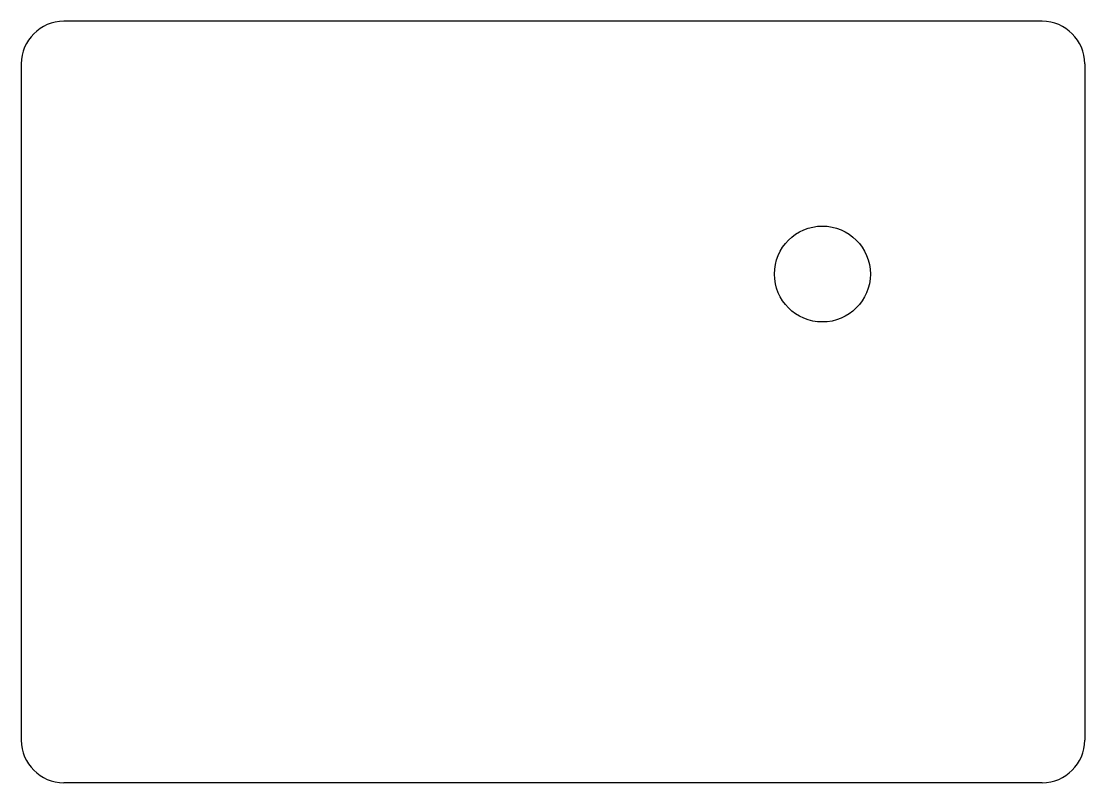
# Model space of a CAD drawing. Extents: x -24.9 to 24.9, y -17.9 to 17.9.
import ezdxf

# ---------------------------------------------------------------- set-up
doc = ezdxf.new("R2010")
doc.units = 0
doc.layers.add('MODELSKETCH_VISIBLE', color=7, linetype='CONTINUOUS')

msp = doc.modelspace()

# ---------------------------------------------------------------- linework, layer by layer
at = {"layer": 'MODELSKETCH_VISIBLE'}
for p, q in [((22.95, 17.865), (-22.95, 17.865)), ((-24.95, 15.865), (-24.95, -15.865)), ((24.95, 15.865), (24.95, -15.865)), ((22.95, -17.865), (-22.95, -17.865))]:
    msp.add_line(p, q, dxfattribs=at)
msp.add_circle((12.64, 6.005), 2.25, dxfattribs=at)
for centre, start, end in [((-22.95, 15.865), 90, 180), ((22.95, 15.865), 0, 90), ((-22.95, -15.865), 180, 270), ((22.95, -15.865), 270, 0)]:
    msp.add_arc(centre, 2, start, end, dxfattribs=at)

doc.saveas('drawing.dxf')
